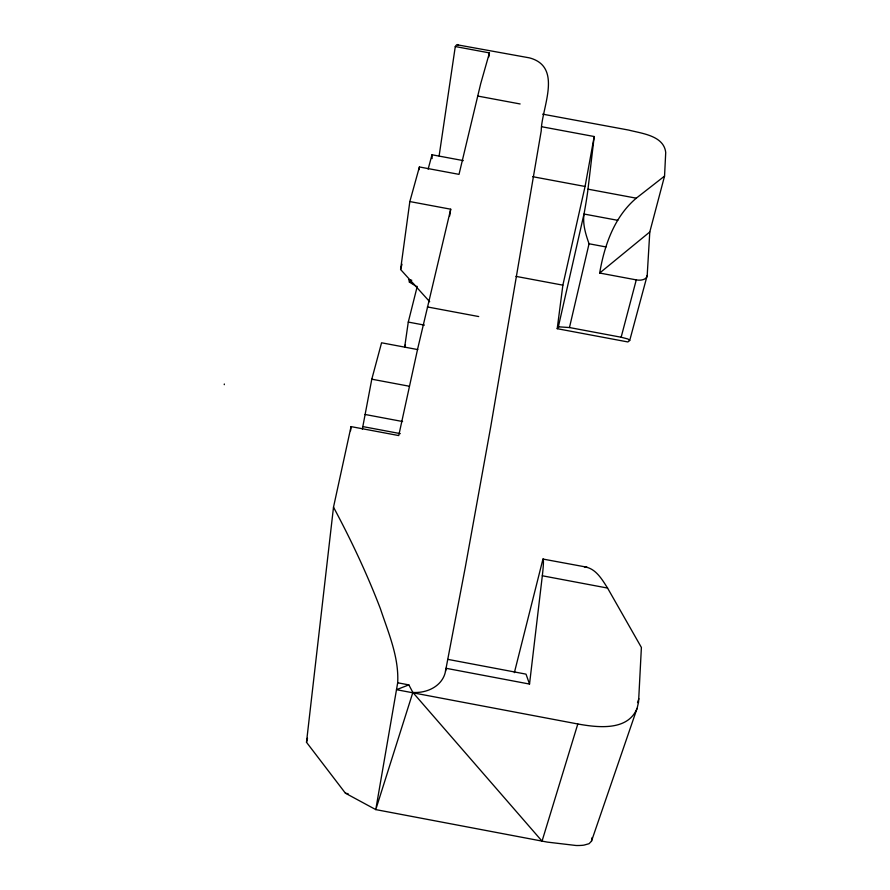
<?xml version="1.0" encoding="UTF-8"?>
<svg xmlns="http://www.w3.org/2000/svg" width="890" height="890" viewBox="0 0 890 890"><rect width="100%" height="100%" fill="white"/><g stroke="black" fill="none" stroke-linecap="round" stroke-linejoin="round"><path stroke-width="1.33" d="M224.28 384.669L224.313 384.002M429.692 301.732L400.589 269.481L409.834 201.563L450.707 209.206L417.766 348.402L398.731 435.566L351.049 426.61L333.505 507.178L306.494 742.271L345.42 793.201L375.769 809.6L547.339 842.107L576.097 845.5A39.572 8.411 12.1 0 0 583.918 845.133L589.035 843.709L591.461 841.239L637.073 708.418L638.553 702.165L641.39 647.453L607.57 588.067C602.052 579.412 595.633 568.154 584.385 566.863M541.999 126.792L594.209 136.526L585.064 186.466L562.869 285.156L557.218 328.699L627.895 341.949L629.708 340.481L647.197 275.477L649.789 231.967L664.552 176.098L665.72 152.468C663.818 135.591 641.823 133.5 628.718 130.085L542.678 114.154M439.115 155.961L455.291 46.536L456.704 44.711L529.461 57.872C563.515 66.906 541.365 108.502 541.242 130.797L490.746 426.644L465.303 567.23L445.501 671.205A33.308 26.822 10.2 0 1 412.86 692.442L375.769 809.6L397.685 682.786C399.065 657.109 388.329 632.634 380.408 608.738C367.058 573.883 351.116 540.063 333.505 507.178M445.501 671.205L446.001 668.279L529.528 684.065L542.322 575.774A51.253 3.248 -80 0 0 543 558.898L514.375 672.651M557.218 328.699L558.286 327.097L584.118 213.478A37.814 1.813 -79.1 0 0 587.99 189.158L594.209 136.526M350.56 430.749L351.049 426.61M419.034 169.701L419.413 166.964L459.018 174.362L480.678 83.771L489.433 52.899L455.291 46.536M404.639 347.334L408.276 322.08L417.243 286.391M449.628 216.047L450.707 209.206M488.766 56.993L489.433 52.899M362.352 429.091L371.798 379.196L381.565 342.795L417.799 349.592M629.708 340.481L627.895 338.979L621.142 337.232L569.466 327.542L558.787 326.83M592.139 837.523L591.461 841.239M569.466 327.542L589.047 243.771C585.709 234.315 582.549 224.247 584.018 214.023L617.76 220.331M647.197 275.477A10.713 6.286 14.1 0 1 636.272 279.883L599.682 273.041C604.332 245.473 614.3 216.748 636.283 198.181L664.552 176.098M306.494 742.271L307.495 738.255M404.772 347.322L405.451 344.619M621.142 337.232L636.272 279.883M400.589 269.481L402.002 264.23M428.135 169.167L431.995 154.771L463.29 160.612M409.834 201.563L419.413 166.964M637.073 708.418C627.717 731.313 597.457 727.508 577.81 723.982L542.043 841.139L412.86 692.442L408.833 684.888L397.685 682.786M637.518 702.644L638.875 698.706M599.682 273.041L649.789 231.967M558.286 327.097L558.875 326.786M411.781 280.239L409.077 279.727L409.356 282.063L410.123 281.752L413.572 283.932M408.833 684.888L396.495 689.694L577.81 723.982M477.696 96.053L520.127 103.963M532.698 176.687L585.064 186.466M587.99 189.158L636.283 198.181M589.047 243.771L606.023 246.953M515.966 276.378L562.869 285.156M427.4 306.939L478.698 316.551M408.276 322.08L424.397 325.106M371.798 379.196L409.255 386.227M365.089 414.473L402.58 421.526M362.797 426.577L400.3 433.619M587.033 567.208L543.1 559.087M542.322 575.774L607.57 588.067M447.893 659.379L526.012 674.142L529.528 684.065M345.42 793.201L348.135 793.724M409.356 282.063L416.42 286.369M409.077 279.727L411.38 281.273M457.616 44.5L458.294 45.357M431.995 154.771L432.095 158.587"/></g></svg>
